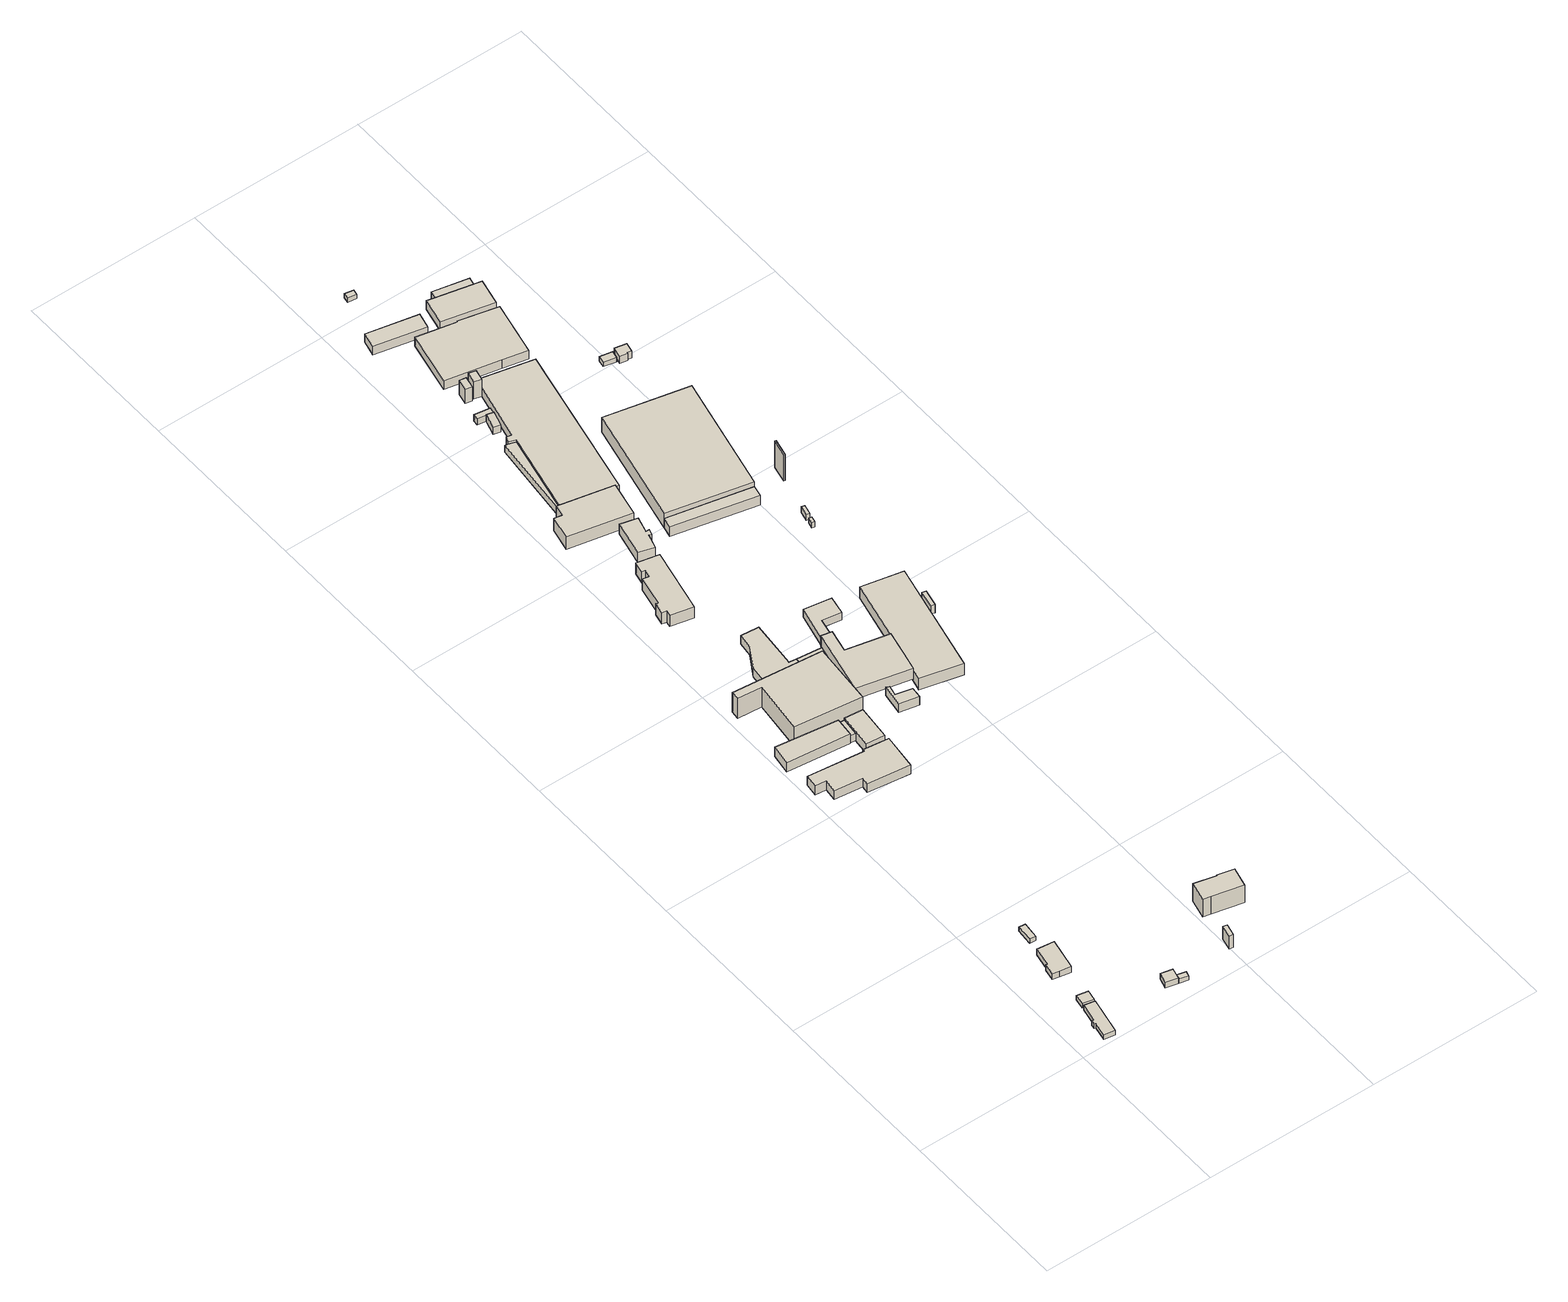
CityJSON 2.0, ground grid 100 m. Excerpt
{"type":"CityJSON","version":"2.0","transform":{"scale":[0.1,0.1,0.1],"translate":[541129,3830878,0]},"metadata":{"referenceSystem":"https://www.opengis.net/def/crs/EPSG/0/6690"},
"CityObjects":{
"building1":{"type":"Building","attributes":{"計測周辺長":57.77,"1/2500図郭":93,"区名":"住之江区","町丁目名称":"平林北２丁目","街区番号":9,"class":"3001","usage":"401","measuredHeight":3.3,"storeysAboveGround":1,"BuildingDetailAttribute.buildingRoofEdgeArea":137.86,"BuildingDetailAttribute.buildingStructureType":"610","BuildingDetailAttribute.buildingStructureOrgType":"2","BuildingDetailAttribute.detailedUsage":"1310","BuildingDetailAttribute.specifiedBuildingCoverageRate":0.6,"BuildingDetailAttribute.surveyYear":2017,"BuildingTsunamiRiskAttribute.description":"1","BuildingTsunamiRiskAttribute.rank":"1","BuildingTsunamiRiskAttribute.depth":0.33,"BuildingHighTideRiskAttribute.description":"1","BuildingHighTideRiskAttribute.rank":"2","BuildingHighTideRiskAttribute.depth":2.52,"BuildingIDAttribute.prefecture":"27","BuildingIDAttribute.city":"27125"},"geometry":[{"type":"Solid","lod":"1","boundaries":[[[[0,1,2,3,4,5,6,7]],[[6,8,9,7]],[[5,10,8,6]],[[4,11,10,5]],[[3,12,11,4]],[[2,13,12,3]],[[1,14,13,2]],[[0,15,14,1]],[[7,9,15,0]],[[8,10,11,12,13,14,15,9]]]]}]},
"building2":{"type":"Building","attributes":{"計測周辺長":104.97,"1/2500図郭":93,"区名":"住之江区","町丁目名称":"平林北２丁目","街区番号":9,"class":"3001","usage":"431","measuredHeight":3.1,"storeysAboveGround":1,"BuildingDetailAttribute.buildingRoofEdgeArea":339.83,"BuildingDetailAttribute.buildingStructureType":"610","BuildingDetailAttribute.buildingStructureOrgType":"2","BuildingDetailAttribute.detailedUsage":"1740","BuildingDetailAttribute.specifiedBuildingCoverageRate":0.6,"BuildingDetailAttribute.surveyYear":2017,"BuildingTsunamiRiskAttribute.description":"1","BuildingTsunamiRiskAttribute.rank":"1","BuildingTsunamiRiskAttribute.depth":0.18,"BuildingHighTideRiskAttribute.description":"1","BuildingHighTideRiskAttribute.rank":"2","BuildingHighTideRiskAttribute.depth":2.39,"BuildingIDAttribute.prefecture":"27","BuildingIDAttribute.city":"27125"},"geometry":[{"type":"Solid","lod":"1","boundaries":[[[[16,17,18,19]],[[18,20,21,19]],[[17,22,20,18]],[[16,23,22,17]],[[19,21,23,16]],[[20,22,23,21]]]]}]},
"building3":{"type":"Building","attributes":{"計測周辺長":104.97,"1/2500図郭":93,"区名":"住之江区","町丁目名称":"平林北２丁目","街区番号":9,"class":"3001","usage":"431","measuredHeight":4.1,"storeysAboveGround":1,"BuildingDetailAttribute.buildingRoofEdgeArea":339.83,"BuildingDetailAttribute.buildingStructureType":"610","BuildingDetailAttribute.buildingStructureOrgType":"2","BuildingDetailAttribute.detailedUsage":"1740","BuildingDetailAttribute.specifiedBuildingCoverageRate":0.6,"BuildingDetailAttribute.surveyYear":2017,"BuildingTsunamiRiskAttribute.description":"1","BuildingTsunamiRiskAttribute.rank":"1","BuildingTsunamiRiskAttribute.depth":0.22,"BuildingHighTideRiskAttribute.description":"1","BuildingHighTideRiskAttribute.rank":"2","BuildingHighTideRiskAttribute.depth":2.45,"BuildingIDAttribute.prefecture":"27","BuildingIDAttribute.city":"27125"},"geometry":[{"type":"Solid","lod":"1","boundaries":[[[[24,25,26,27,28,29,30]],[[29,31,32,30]],[[28,33,31,29]],[[27,34,33,28]],[[26,35,34,27]],[[25,36,35,26]],[[24,37,36,25]],[[30,32,37,24]],[[31,33,34,35,36,37,32]]]]}]},
"building4":{"type":"Building","attributes":{"class":"3001","BuildingDetailAttribute.specifiedBuildingCoverageRate":0.6,"BuildingDetailAttribute.surveyYear":2017,"BuildingHighTideRiskAttribute.description":"1","BuildingHighTideRiskAttribute.rank":"2","BuildingHighTideRiskAttribute.depth":1.79,"BuildingIDAttribute.prefecture":"27","BuildingIDAttribute.city":"27125"},"geometry":[{"type":"Solid","lod":"1","boundaries":[[[[38,39,40,41]],[[40,42,43,41]],[[39,44,42,40]],[[38,45,44,39]],[[41,43,45,38]],[[42,44,45,43]]]]}]},
"building5":{"type":"Building","attributes":{"class":"3001","measuredHeight":3.8,"BuildingDetailAttribute.specifiedBuildingCoverageRate":0.6,"BuildingDetailAttribute.surveyYear":2017,"BuildingTsunamiRiskAttribute.description":"1","BuildingTsunamiRiskAttribute.rank":"1","BuildingTsunamiRiskAttribute.depth":0.04,"BuildingHighTideRiskAttribute.description":"1","BuildingHighTideRiskAttribute.rank":"2","BuildingHighTideRiskAttribute.depth":2.23,"BuildingIDAttribute.prefecture":"27","BuildingIDAttribute.city":"27125"},"geometry":[{"type":"Solid","lod":"1","boundaries":[[[[46,47,48,49,50]],[[49,51,52,50]],[[48,53,51,49]],[[47,54,53,48]],[[46,55,54,47]],[[50,52,55,46]],[[51,53,54,55,52]]]]}]},
"building6":{"type":"Building","attributes":{"class":"3001","measuredHeight":3,"BuildingDetailAttribute.specifiedBuildingCoverageRate":0.6,"BuildingDetailAttribute.surveyYear":2017,"BuildingTsunamiRiskAttribute.description":"1","BuildingTsunamiRiskAttribute.rank":"1","BuildingTsunamiRiskAttribute.depth":0.06,"BuildingHighTideRiskAttribute.description":"1","BuildingHighTideRiskAttribute.rank":"2","BuildingHighTideRiskAttribute.depth":2.23,"BuildingIDAttribute.prefecture":"27","BuildingIDAttribute.city":"27125"},"geometry":[{"type":"Solid","lod":"1","boundaries":[[[[49,56,57,50]],[[57,58,59,50]],[[56,60,58,57]],[[49,61,60,56]],[[50,59,61,49]],[[58,60,61,59]]]]}]},
"building7":{"type":"Building","attributes":{"計測周辺長":143.15,"1/2500図郭":84,"区名":"住之江区","町丁目名称":"平林北２丁目","街区番号":9,"class":"3001","usage":"441","measuredHeight":6.3,"storeysAboveGround":2,"BuildingDetailAttribute.buildingRoofEdgeArea":854.57,"BuildingDetailAttribute.buildingStructureType":"610","BuildingDetailAttribute.buildingStructureOrgType":"2","BuildingDetailAttribute.detailedUsage":"1520","BuildingDetailAttribute.specifiedBuildingCoverageRate":0.6,"BuildingDetailAttribute.surveyYear":2017,"BuildingTsunamiRiskAttribute.description":"1","BuildingTsunamiRiskAttribute.rank":"1","BuildingTsunamiRiskAttribute.depth":0.31,"BuildingHighTideRiskAttribute.description":"1","BuildingHighTideRiskAttribute.rank":"2","BuildingHighTideRiskAttribute.depth":2.62,"BuildingIDAttribute.prefecture":"27","BuildingIDAttribute.city":"27125"},"geometry":[{"type":"Solid","lod":"1","boundaries":[[[[62,63,64,65,66,67,68,69,70,71]],[[70,72,73,71]],[[69,74,72,70]],[[68,75,74,69]],[[67,76,75,68]],[[66,77,76,67]],[[65,78,77,66]],[[64,79,78,65]],[[63,80,79,64]],[[62,81,80,63]],[[71,73,81,62]],[[72,74,75,76,77,78,79,80,81,73]]]]}]},
"building8":{"type":"Building","attributes":{"計測周辺長":94.53,"1/2500図郭":84,"区名":"住之江区","町丁目名称":"平林北２丁目","街区番号":9,"class":"3001","usage":"441","measuredHeight":6.7,"storeysAboveGround":1,"BuildingDetailAttribute.buildingRoofEdgeArea":408.27,"BuildingDetailAttribute.buildingStructureType":"610","BuildingDetailAttribute.buildingStructureOrgType":"2","BuildingDetailAttribute.detailedUsage":"1510","BuildingDetailAttribute.specifiedBuildingCoverageRate":0.6,"BuildingDetailAttribute.surveyYear":2017,"BuildingTsunamiRiskAttribute.description":"1","BuildingTsunamiRiskAttribute.rank":"2","BuildingTsunamiRiskAttribute.depth":0.52,"BuildingHighTideRiskAttribute.description":"1","BuildingHighTideRiskAttribute.rank":"2","BuildingHighTideRiskAttribute.depth":2.83,"BuildingIDAttribute.prefecture":"27","BuildingIDAttribute.city":"27125"},"geometry":[{"type":"Solid","lod":"1","boundaries":[[[[82,83,84,85,86]],[[85,87,88,86]],[[84,89,87,85]],[[83,90,89,84]],[[82,91,90,83]],[[86,88,91,82]],[[87,89,90,91,88]]]]}]},
"building9":{"type":"Building","attributes":{"class":"3003","measuredHeight":9.1,"BuildingDetailAttribute.specifiedBuildingCoverageRate":0.6,"BuildingDetailAttribute.surveyYear":2017,"BuildingTsunamiRiskAttribute.description":"1","BuildingTsunamiRiskAttribute.rank":"1","BuildingTsunamiRiskAttribute.depth":0.44,"BuildingHighTideRiskAttribute.description":"1","BuildingHighTideRiskAttribute.rank":"2","BuildingHighTideRiskAttribute.depth":2.76,"BuildingIDAttribute.prefecture":"27","BuildingIDAttribute.city":"27125"},"geometry":[{"type":"Solid","lod":"1","boundaries":[[[[92,93,94,95]],[[94,96,97,95]],[[93,98,96,94]],[[92,99,98,93]],[[95,97,99,92]],[[96,98,99,97]]]]}]},
"building10":{"type":"Building","attributes":{"計測周辺長":174.78,"1/2500図郭":84,"区名":"住之江区","町丁目名称":"平林北２丁目","街区番号":9,"class":"3001","usage":"431","measuredHeight":14,"storeysAboveGround":1,"BuildingDetailAttribute.buildingRoofEdgeArea":1419.44,"BuildingDetailAttribute.buildingStructureType":"610","BuildingDetailAttribute.buildingStructureOrgType":"2","BuildingDetailAttribute.detailedUsage":"1720","BuildingDetailAttribute.specifiedBuildingCoverageRate":0.6,"BuildingDetailAttribute.surveyYear":2017,"BuildingTsunamiRiskAttribute.description":"1","BuildingTsunamiRiskAttribute.rank":"1","BuildingTsunamiRiskAttribute.depth":0.42,"BuildingHighTideRiskAttribute.description":"1","BuildingHighTideRiskAttribute.rank":"2","BuildingHighTideRiskAttribute.depth":2.69,"BuildingIDAttribute.prefecture":"27","BuildingIDAttribute.city":"27125"},"geometry":[{"type":"Solid","lod":"1","boundaries":[[[[100,101,102,103,104,105]],[[104,106,107,105]],[[103,108,106,104]],[[102,109,108,103]],[[101,110,109,102]],[[100,111,110,101]],[[105,107,111,100]],[[106,108,109,110,111,107]]]]}]},
"building11":{"type":"Building","attributes":{"計測周辺長":26.7,"1/2500図郭":84,"区名":"住之江区","町丁目名称":"平林北２丁目","街区番号":9,"class":"3003","usage":"441","measuredHeight":5.2,"storeysAboveGround":1,"BuildingDetailAttribute.buildingRoofEdgeArea":31.71,"BuildingDetailAttribute.buildingStructureType":"610","BuildingDetailAttribute.buildingStructureOrgType":"2","BuildingDetailAttribute.detailedUsage":"1510","BuildingDetailAttribute.specifiedBuildingCoverageRate":0.6,"BuildingDetailAttribute.surveyYear":2017,"BuildingTsunamiRiskAttribute.description":"1","BuildingTsunamiRiskAttribute.rank":"1","BuildingTsunamiRiskAttribute.depth":0.42,"BuildingHighTideRiskAttribute.description":"1","BuildingHighTideRiskAttribute.rank":"2","BuildingHighTideRiskAttribute.depth":2.75,"BuildingIDAttribute.prefecture":"27","BuildingIDAttribute.city":"27125"},"geometry":[{"type":"Solid","lod":"1","boundaries":[[[[112,113,114,115]],[[114,116,117,115]],[[113,118,116,114]],[[112,119,118,113]],[[115,117,119,112]],[[116,118,119,117]]]]}]},
"building12":{"type":"Building","attributes":{"計測周辺長":61.27,"1/2500図郭":84,"区名":"住之江区","町丁目名称":"平林北２丁目","街区番号":9,"class":"3001","usage":"441","measuredHeight":6.7,"storeysAboveGround":2,"BuildingDetailAttribute.buildingRoofEdgeArea":211.94,"BuildingDetailAttribute.buildingStructureType":"610","BuildingDetailAttribute.buildingStructureOrgType":"2","BuildingDetailAttribute.detailedUsage":"1510","BuildingDetailAttribute.specifiedBuildingCoverageRate":0.6,"BuildingDetailAttribute.surveyYear":2017,"BuildingTsunamiRiskAttribute.description":"1","BuildingTsunamiRiskAttribute.rank":"1","BuildingTsunamiRiskAttribute.depth":0.38,"BuildingHighTideRiskAttribute.description":"1","BuildingHighTideRiskAttribute.rank":"2","BuildingHighTideRiskAttribute.depth":2.73,"BuildingIDAttribute.prefecture":"27","BuildingIDAttribute.city":"27125"},"geometry":[{"type":"Solid","lod":"1","boundaries":[[[[120,121,122,123]],[[122,124,125,123]],[[121,126,124,122]],[[120,127,126,121]],[[123,125,127,120]],[[124,126,127,125]]]]}]},
"building13":{"type":"Building","attributes":{"計測周辺長":94.75,"1/2500図郭":84,"区名":"住之江区","町丁目名称":"平林北２丁目","街区番号":9,"class":"3001","usage":"402","measuredHeight":5.6,"storeysAboveGround":1,"BuildingDetailAttribute.buildingRoofEdgeArea":201.1,"BuildingDetailAttribute.buildingStructureType":"610","BuildingDetailAttribute.buildingStructureOrgType":"2","BuildingDetailAttribute.detailedUsage":"1250","BuildingDetailAttribute.specifiedBuildingCoverageRate":0.6,"BuildingDetailAttribute.surveyYear":2017,"BuildingTsunamiRiskAttribute.description":"1","BuildingTsunamiRiskAttribute.rank":"1","BuildingTsunamiRiskAttribute.depth":0.07,"BuildingHighTideRiskAttribute.description":"1","BuildingHighTideRiskAttribute.rank":"2","BuildingHighTideRiskAttribute.depth":2.42,"BuildingIDAttribute.prefecture":"27","BuildingIDAttribute.city":"27125"},"geometry":[{"type":"Solid","lod":"1","boundaries":[[[[128,129,130,131,132,133,134]],[[133,135,136,134]],[[132,137,135,133]],[[131,138,137,132]],[[130,139,138,131]],[[129,140,139,130]],[[128,141,140,129]],[[134,136,141,128]],[[135,137,138,139,140,141,136]]]]}]},
"building14":{"type":"Building","attributes":{"計測周辺長":98.73,"1/2500図郭":84,"区名":"住之江区","町丁目名称":"平林北２丁目","街区番号":9,"class":"3003","usage":"402","measuredHeight":5.8,"storeysAboveGround":1,"BuildingDetailAttribute.buildingRoofEdgeArea":437.75,"BuildingDetailAttribute.buildingStructureType":"610","BuildingDetailAttribute.buildingStructureOrgType":"2","BuildingDetailAttribute.detailedUsage":"1250","BuildingDetailAttribute.specifiedBuildingCoverageRate":0.6,"BuildingDetailAttribute.surveyYear":2017,"BuildingTsunamiRiskAttribute.description":"1","BuildingTsunamiRiskAttribute.rank":"1","BuildingTsunamiRiskAttribute.depth":0.33,"BuildingHighTideRiskAttribute.description":"1","BuildingHighTideRiskAttribute.rank":"2","BuildingHighTideRiskAttribute.depth":2.62,"BuildingIDAttribute.prefecture":"27","BuildingIDAttribute.city":"27125"},"geometry":[{"type":"Solid","lod":"1","boundaries":[[[[142,143,144,145,146,147,148,149]],[[148,141,136,149]],[[147,140,141,148]],[[146,150,140,147]],[[145,151,150,146]],[[144,152,151,145]],[[143,153,152,144]],[[142,154,153,143]],[[149,136,154,142]],[[141,140,150,151,152,153,154,136]]]]}]},
"building15":{"type":"Building","attributes":{"計測周辺長":118.73,"1/2500図郭":93,"区名":"住之江区","町丁目名称":"平林北２丁目","街区番号":9,"class":"3001","usage":"441","measuredHeight":12.5,"storeysAboveGround":1,"BuildingDetailAttribute.buildingRoofEdgeArea":723.78,"BuildingDetailAttribute.buildingStructureType":"610","BuildingDetailAttribute.buildingStructureOrgType":"2","BuildingDetailAttribute.detailedUsage":"1520","BuildingDetailAttribute.specifiedBuildingCoverageRate":0.6,"BuildingDetailAttribute.surveyYear":2017,"BuildingTsunamiRiskAttribute.description":"1","BuildingTsunamiRiskAttribute.rank":"1","BuildingTsunamiRiskAttribute.depth":0.36,"BuildingHighTideRiskAttribute.description":"1","BuildingHighTideRiskAttribute.rank":"3","BuildingHighTideRiskAttribute.depth":3.02,"BuildingIDAttribute.prefecture":"27","BuildingIDAttribute.city":"27125"},"geometry":[{"type":"Solid","lod":"1","boundaries":[[[[155,156,157,158,159,160,161]],[[160,162,163,161]],[[159,164,162,160]],[[158,165,164,159]],[[157,166,165,158]],[[156,167,166,157]],[[155,168,167,156]],[[161,163,168,155]],[[162,164,165,166,167,168,163]]]]}]},
"building16":{"type":"Building","attributes":{"計測周辺長":112.13,"1/2500図郭":84,"区名":"住之江区","町丁目名称":"平林北１丁目","街区番号":2,"class":"3001","usage":"401","measuredHeight":7.9,"storeysAboveGround":2,"BuildingDetailAttribute.buildingRoofEdgeArea":536.97,"BuildingDetailAttribute.buildingStructureType":"610","BuildingDetailAttribute.buildingStructureOrgType":"2","BuildingDetailAttribute.detailedUsage":"1310","BuildingDetailAttribute.specifiedBuildingCoverageRate":0.6,"BuildingDetailAttribute.surveyYear":2017,"BuildingTsunamiRiskAttribute.description":"1","BuildingTsunamiRiskAttribute.rank":"1","BuildingTsunamiRiskAttribute.depth":0.15,"BuildingHighTideRiskAttribute.description":"1","BuildingHighTideRiskAttribute.rank":"2","BuildingHighTideRiskAttribute.depth":2.27,"BuildingIDAttribute.prefecture":"27","BuildingIDAttribute.city":"27125"},"geometry":[{"type":"Solid","lod":"1","boundaries":[[[[169,170,171,172,173,174,175,176,177,178,179,180]],[[179,181,182,180]],[[178,183,181,179]],[[177,184,183,178]],[[176,185,184,177]],[[175,186,185,176]],[[174,187,186,175]],[[173,188,187,174]],[[172,189,188,173]],[[171,190,189,172]],[[170,191,190,171]],[[169,192,191,170]],[[180,182,192,169]],[[181,183,184,185,186,187,188,189,190,191,192,182]]]]}]},
"building17":{"type":"Building","attributes":{"計測周辺長":47.74,"1/2500図郭":84,"区名":"住之江区","町丁目名称":"平林北２丁目","class":"3001","usage":"441","measuredHeight":6.1,"storeysAboveGround":1,"BuildingDetailAttribute.buildingRoofEdgeArea":82.1,"BuildingDetailAttribute.buildingStructureType":"610","BuildingDetailAttribute.buildingStructureOrgType":"2","BuildingDetailAttribute.detailedUsage":"1520","BuildingDetailAttribute.specifiedBuildingCoverageRate":0.6,"BuildingDetailAttribute.surveyYear":2017,"BuildingTsunamiRiskAttribute.description":"1","BuildingTsunamiRiskAttribute.rank":"3","BuildingTsunamiRiskAttribute.depth":3.7,"BuildingHighTideRiskAttribute.description":"1","BuildingHighTideRiskAttribute.rank":"2","BuildingHighTideRiskAttribute.depth":2.62,"BuildingIDAttribute.prefecture":"27","BuildingIDAttribute.city":"27125"},"geometry":[{"type":"Solid","lod":"1","boundaries":[[[[193,194,195,196,197,198]],[[197,199,200,198]],[[196,201,199,197]],[[195,202,201,196]],[[194,203,202,195]],[[193,204,203,194]],[[198,200,204,193]],[[199,201,202,203,204,200]]]]}]},
"building18":{"type":"Building","attributes":{"計測周辺長":88.89,"1/2500図郭":84,"区名":"住之江区","町丁目名称":"平林北１丁目","街区番号":2,"class":"3001","usage":"441","measuredHeight":8.7,"storeysAboveGround":1,"BuildingDetailAttribute.buildingRoofEdgeArea":460.28,"BuildingDetailAttribute.buildingStructureType":"610","BuildingDetailAttribute.buildingStructureOrgType":"2","BuildingDetailAttribute.detailedUsage":"1520","BuildingDetailAttribute.specifiedBuildingCoverageRate":0.6,"BuildingDetailAttribute.surveyYear":2017,"BuildingTsunamiRiskAttribute.description":"1","BuildingTsunamiRiskAttribute.rank":"2","BuildingTsunamiRiskAttribute.depth":0.57,"BuildingHighTideRiskAttribute.description":"1","BuildingHighTideRiskAttribute.rank":"2","BuildingHighTideRiskAttribute.depth":2.64,"BuildingIDAttribute.prefecture":"27","BuildingIDAttribute.city":"27125"},"geometry":[{"type":"Solid","lod":"1","boundaries":[[[[205,206,207,208,209,210]],[[209,211,212,210]],[[208,213,211,209]],[[207,214,213,208]],[[206,215,214,207]],[[205,216,215,206]],[[210,212,216,205]],[[211,213,214,215,216,212]]]]}]},
"building19":{"type":"Building","attributes":{"計測周辺長":65.88,"1/2500図郭":84,"区名":"住之江区","町丁目名称":"平林北１丁目","街区番号":2,"class":"3001","usage":"401","measuredHeight":7.3,"storeysAboveGround":2,"BuildingDetailAttribute.buildingRoofEdgeArea":206.69,"BuildingDetailAttribute.buildingStructureType":"610","BuildingDetailAttribute.buildingStructureOrgType":"2","BuildingDetailAttribute.detailedUsage":"1310","BuildingDetailAttribute.specifiedBuildingCoverageRate":0.6,"BuildingDetailAttribute.surveyYear":2017,"BuildingTsunamiRiskAttribute.description":"1","BuildingTsunamiRiskAttribute.rank":"1","BuildingTsunamiRiskAttribute.depth":0.46,"BuildingHighTideRiskAttribute.description":"1","BuildingHighTideRiskAttribute.rank":"2","BuildingHighTideRiskAttribute.depth":2.62,"BuildingIDAttribute.prefecture":"27","BuildingIDAttribute.city":"27125"},"geometry":[{"type":"Solid","lod":"1","boundaries":[[[[217,218,219,220,221,222,223,224]],[[223,225,226,224]],[[222,227,225,223]],[[221,228,227,222]],[[220,229,228,221]],[[219,230,229,220]],[[218,231,230,219]],[[217,232,231,218]],[[224,226,232,217]],[[225,227,228,229,230,231,232,226]]]]}]},
"building20":{"type":"Building","attributes":{"計測周辺長":139.57,"1/2500図郭":84,"区名":"住之江区","町丁目名称":"平林北２丁目","街区番号":9,"class":"3003","usage":"441","measuredHeight":7.7,"storeysAboveGround":1,"BuildingDetailAttribute.buildingRoofEdgeArea":867.31,"BuildingDetailAttribute.buildingStructureType":"610","BuildingDetailAttribute.buildingStructureOrgType":"2","BuildingDetailAttribute.detailedUsage":"1520","BuildingDetailAttribute.specifiedBuildingCoverageRate":0.6,"BuildingDetailAttribute.surveyYear":2017,"BuildingTsunamiRiskAttribute.description":"1","BuildingTsunamiRiskAttribute.rank":"1","BuildingTsunamiRiskAttribute.depth":0.17,"BuildingHighTideRiskAttribute.description":"1","BuildingHighTideRiskAttribute.rank":"2","BuildingHighTideRiskAttribute.depth":2.62,"BuildingIDAttribute.prefecture":"27","BuildingIDAttribute.city":"27125"},"geometry":[{"type":"Solid","lod":"1","boundaries":[[[[233,234,235,236,237,238,239]],[[238,240,241,239]],[[237,242,240,238]],[[236,243,242,237]],[[235,244,243,236]],[[234,245,244,235]],[[233,246,245,234]],[[239,241,246,233]],[[240,242,243,244,245,246,241]]]]}]},
"building21":{"type":"Building","attributes":{"計測周辺長":401.19,"1/2500図郭":84,"区名":"住之江区","町丁目名称":"平林北１丁目","街区番号":2,"class":"3001","usage":"441","measuredHeight":5,"storeysAboveGround":1,"BuildingDetailAttribute.buildingRoofEdgeArea":6113.86,"BuildingDetailAttribute.buildingStructureType":"610","BuildingDetailAttribute.buildingStructureOrgType":"2","BuildingDetailAttribute.detailedUsage":"1520","BuildingDetailAttribute.specifiedBuildingCoverageRate":0.6,"BuildingDetailAttribute.surveyYear":2017,"BuildingTsunamiRiskAttribute.description":"1","BuildingTsunamiRiskAttribute.rank":"1","BuildingTsunamiRiskAttribute.depth":0.4,"BuildingHighTideRiskAttribute.description":"1","BuildingHighTideRiskAttribute.rank":"2","BuildingHighTideRiskAttribute.depth":2.54,"BuildingIDAttribute.prefecture":"27","BuildingIDAttribute.city":"27125"},"geometry":[{"type":"Solid","lod":"1","boundaries":[[[[247,248,249,250,251]],[[250,252,253,251]],[[249,254,252,250]],[[248,255,254,249]],[[247,256,255,248]],[[251,253,256,247]],[[252,254,255,256,253]]]]}]},
"building22":{"type":"Building","attributes":{"計測周辺長":73.27,"1/2500図郭":84,"区名":"住之江区","町丁目名称":"平林北２丁目","街区番号":9,"class":"3001","usage":"441","measuredHeight":5.4,"storeysAboveGround":1,"BuildingDetailAttribute.buildingRoofEdgeArea":221.16,"BuildingDetailAttribute.buildingStructureType":"610","BuildingDetailAttribute.buildingStructureOrgType":"2","BuildingDetailAttribute.detailedUsage":"1520","BuildingDetailAttribute.specifiedBuildingCoverageRate":0.6,"BuildingDetailAttribute.surveyYear":2017,"BuildingTsunamiRiskAttribute.description":"1","BuildingTsunamiRiskAttribute.rank":"1","BuildingTsunamiRiskAttribute.depth":0.32,"BuildingHighTideRiskAttribute.description":"1","BuildingHighTideRiskAttribute.rank":"2","BuildingHighTideRiskAttribute.depth":2.75,"BuildingIDAttribute.prefecture":"27","BuildingIDAttribute.city":"27125"},"geometry":[{"type":"Solid","lod":"1","boundaries":[[[[257,258,259,260,261,262,263]],[[262,264,265,263]],[[261,266,264,262]],[[260,267,266,261]],[[259,268,267,260]],[[258,269,268,259]],[[257,270,269,258]],[[263,265,270,257]],[[264,266,267,268,269,270,265]]]]}]},
"building23":{"type":"Building","attributes":{"class":"3001","measuredHeight":5.1,"BuildingDetailAttribute.specifiedBuildingCoverageRate":0.6,"BuildingDetailAttribute.surveyYear":2017,"BuildingTsunamiRiskAttribute.description":"1","BuildingTsunamiRiskAttribute.rank":"1","BuildingTsunamiRiskAttribute.depth":0.44,"BuildingHighTideRiskAttribute.description":"1","BuildingHighTideRiskAttribute.rank":"2","BuildingHighTideRiskAttribute.depth":2.61,"BuildingIDAttribute.prefecture":"27","BuildingIDAttribute.city":"27125"},"geometry":[{"type":"Solid","lod":"1","boundaries":[[[[271,272,273,274]],[[273,275,276,274]],[[272,277,275,273]],[[271,278,277,272]],[[274,276,278,271]],[[275,277,278,276]]]]}]},
"building24":{"type":"Building","attributes":{"class":"3001","measuredHeight":4.5,"BuildingDetailAttribute.specifiedBuildingCoverageRate":0.6,"BuildingDetailAttribute.surveyYear":2017,"BuildingTsunamiRiskAttribute.description":"1","BuildingTsunamiRiskAttribute.rank":"1","BuildingTsunamiRiskAttribute.depth":0.44,"BuildingHighTideRiskAttribute.description":"1","BuildingHighTideRiskAttribute.rank":"2","BuildingHighTideRiskAttribute.depth":2.61,"BuildingIDAttribute.prefecture":"27","BuildingIDAttribute.city":"27125"},"geometry":[{"type":"Solid","lod":"1","boundaries":[[[[279,280,281,282]],[[281,283,284,282]],[[280,285,283,281]],[[279,286,285,280]],[[282,284,286,279]],[[283,285,286,284]]]]}]},
"building25":{"type":"Building","attributes":{"計測周辺長":182.48,"1/2500図郭":84,"区名":"住之江区","町丁目名称":"平林北２丁目","街区番号":9,"class":"3001","usage":"431","measuredHeight":8,"storeysAboveGround":1,"BuildingDetailAttribute.buildingRoofEdgeArea":1614.29,"BuildingDetailAttribute.buildingStructureType":"610","BuildingDetailAttribute.buildingStructureOrgType":"2","BuildingDetailAttribute.detailedUsage":"1720","BuildingDetailAttribute.specifiedBuildingCoverageRate":0.6,"BuildingDetailAttribute.surveyYear":2017,"BuildingTsunamiRiskAttribute.description":"1","BuildingTsunamiRiskAttribute.rank":"1","BuildingTsunamiRiskAttribute.depth":0.16,"BuildingHighTideRiskAttribute.description":"1","BuildingHighTideRiskAttribute.rank":"2","BuildingHighTideRiskAttribute.depth":2.78,"BuildingIDAttribute.prefecture":"27","BuildingIDAttribute.city":"27125"},"geometry":[{"type":"Solid","lod":"1","boundaries":[[[[287,288,289,290,291,292,293]],[[292,294,295,293]],[[291,296,294,292]],[[290,297,296,291]],[[289,298,297,290]],[[288,299,298,289]],[[287,300,299,288]],[[293,295,300,287]],[[294,296,297,298,299,300,295]]]]}]},
"building26":{"type":"Building","attributes":{"計測周辺長":256.93,"1/2500図郭":84,"区名":"住之江区","町丁目名称":"平林北１丁目","街区番号":2,"class":"3001","usage":"441","measuredHeight":6.4,"storeysAboveGround":1,"BuildingDetailAttribute.buildingRoofEdgeArea":2978.51,"BuildingDetailAttribute.buildingStructureType":"610","BuildingDetailAttribute.buildingStructureOrgType":"2","BuildingDetailAttribute.detailedUsage":"1520","BuildingDetailAttribute.specifiedBuildingCoverageRate":0.6,"BuildingDetailAttribute.surveyYear":2017,"BuildingTsunamiRiskAttribute.description":"1","BuildingTsunamiRiskAttribute.rank":"2","BuildingTsunamiRiskAttribute.depth":0.57,"BuildingHighTideRiskAttribute.description":"1","BuildingHighTideRiskAttribute.rank":"2","BuildingHighTideRiskAttribute.depth":2.54,"BuildingIDAttribute.prefecture":"27","BuildingIDAttribute.city":"27125"},"geometry":[{"type":"Solid","lod":"1","boundaries":[[[[301,302,303,304,305,306,307,308,309,310,311]],[[310,312,313,311]],[[309,314,312,310]],[[308,315,314,309]],[[307,316,315,308]],[[306,317,316,307]],[[305,318,317,306]],[[304,319,318,305]],[[303,320,319,304]],[[302,321,320,303]],[[301,322,321,302]],[[311,313,322,301]],[[312,314,315,316,317,318,319,320,321,322,313]]]]}]},
"building27":{"type":"Building","attributes":{"class":"3001","measuredHeight":10,"BuildingDetailAttribute.specifiedBuildingCoverageRate":0.6,"BuildingDetailAttribute.surveyYear":2017,"BuildingTsunamiRiskAttribute.description":"1","BuildingTsunamiRiskAttribute.rank":"1","BuildingTsunamiRiskAttribute.depth":0.46,"BuildingHighTideRiskAttribute.description":"1","BuildingHighTideRiskAttribute.rank":"2","BuildingHighTideRiskAttribute.depth":2.59,"BuildingIDAttribute.prefecture":"27","BuildingIDAttribute.city":"27125"},"geometry":[{"type":"Solid","lod":"1","boundaries":[[[[323,324,325,326]],[[325,327,328,326]],[[324,329,327,325]],[[323,330,329,324]],[[326,328,330,323]],[[327,329,330,328]]]]}]},
"building28":{"type":"Building","attributes":{"計測周辺長":21.44,"1/2500図郭":84,"区名":"住之江区","町丁目名称":"平林北１丁目","街区番号":2,"class":"3003","usage":"441","measuredHeight":12.1,"storeysAboveGround":1,"BuildingDetailAttribute.buildingRoofEdgeArea":27.54,"BuildingDetailAttribute.buildingStructureType":"610","BuildingDetailAttribute.buildingStructureOrgType":"2","BuildingDetailAttribute.detailedUsage":"1520","BuildingDetailAttribute.specifiedBuildingCoverageRate":0.6,"BuildingDetailAttribute.surveyYear":2017,"BuildingTsunamiRiskAttribute.description":"1","BuildingTsunamiRiskAttribute.rank":"1","BuildingTsunamiRiskAttribute.depth":0.35,"BuildingHighTideRiskAttribute.description":"1","BuildingHighTideRiskAttribute.rank":"2","BuildingHighTideRiskAttribute.depth":2.52,"BuildingIDAttribute.prefecture":"27","BuildingIDAttribute.city":"27125"},"geometry":[{"type":"Solid","lod":"1","boundaries":[[[[331,332,333,334]],[[333,335,336,334]],[[332,337,335,333]],[[331,338,337,332]],[[334,336,338,331]],[[335,337,338,336]]]]}]},
"building29":{"type":"Building","attributes":{"計測周辺長":249.74,"1/2500図郭":84,"区名":"住之江区","町丁目名称":"平林北１丁目","街区番号":2,"class":"3003","usage":"431","measuredHeight":6.9,"storeysAboveGround":1,"BuildingDetailAttribute.buildingRoofEdgeArea":3698.49,"BuildingDetailAttribute.buildingStructureType":"610","BuildingDetailAttribute.buildingStructureOrgType":"2","BuildingDetailAttribute.detailedUsage":"1720","BuildingDetailAttribute.specifiedBuildingCoverageRate":0.6,"BuildingDetailAttribute.surveyYear":2017,"BuildingTsunamiRiskAttribute.description":"1","BuildingTsunamiRiskAttribute.rank":"2","BuildingTsunamiRiskAttribute.depth":0.55,"BuildingHighTideRiskAttribute.description":"1","BuildingHighTideRiskAttribute.rank":"2","BuildingHighTideRiskAttribute.depth":2.95,"BuildingIDAttribute.prefecture":"27","BuildingIDAttribute.city":"27125"},"geometry":[{"type":"Solid","lod":"1","boundaries":[[[[339,340,341,342]],[[341,343,344,342]],[[340,345,343,341]],[[339,346,345,340]],[[342,344,346,339]],[[343,345,346,344]]]]}]},
"building30":{"type":"Building","attributes":{"計測周辺長":77.62,"1/2500図郭":84,"区名":"住之江区","町丁目名称":"平林北１丁目","街区番号":2,"class":"3003","usage":"441","measuredHeight":6,"storeysAboveGround":1,"BuildingDetailAttribute.buildingRoofEdgeArea":275.11,"BuildingDetailAttribute.buildingStructureType":"610","BuildingDetailAttribute.buildingStructureOrgType":"2","BuildingDetailAttribute.detailedUsage":"1520","BuildingDetailAttribute.specifiedBuildingCoverageRate":0.6,"BuildingDetailAttribute.surveyYear":2017,"BuildingTsunamiRiskAttribute.description":"1","BuildingTsunamiRiskAttribute.rank":"1","BuildingTsunamiRiskAttribute.depth":0.38,"BuildingHighTideRiskAttribute.description":"1","BuildingHighTideRiskAttribute.rank":"2","BuildingHighTideRiskAttribute.depth":2.45,"BuildingIDAttribute.prefecture":"27","BuildingIDAttribute.city":"27125"},"geometry":[{"type":"Solid","lod":"1","boundaries":[[[[347,348,349,350]],[[349,351,352,350]],[[348,353,351,349]],[[347,354,353,348]],[[350,352,354,347]],[[351,353,354,352]]]]}]},
"building31":{"type":"Building","attributes":{"計測周辺長":24.4,"1/2500図郭":84,"区名":"住之江区","町丁目名称":"平林北２丁目","街区番号":9,"class":"3001","usage":"431","measuredHeight":5.9,"storeysAboveGround":2,"BuildingDetailAttribute.buildingRoofEdgeArea":22.68,"BuildingDetailAttribute.buildingStructureType":"610","BuildingDetailAttribute.buildingStructureOrgType":"2","BuildingDetailAttribute.detailedUsage":"1720","BuildingDetailAttribute.specifiedBuildingCoverageRate":0.6,"BuildingDetailAttribute.surveyYear":2017,"BuildingTsunamiRiskAttribute.description":"1","BuildingTsunamiRiskAttribute.rank":"1","BuildingTsunamiRiskAttribute.depth":0.1,"BuildingHighTideRiskAttribute.description":"1","BuildingHighTideRiskAttribute.rank":"2","BuildingHighTideRiskAttribute.depth":2.54,"BuildingIDAttribute.prefecture":"27","BuildingIDAttribute.city":"27125"},"geometry":[{"type":"Solid","lod":"1","boundaries":[[[[355,356,357,358]],[[357,359,360,358]],[[356,361,359,357]],[[355,362,361,356]],[[358,360,362,355]],[[359,361,362,360]]]]}]},
"building32":{"type":"Building","attributes":{"class":"3001","BuildingDetailAttribute.specifiedBuildingCoverageRate":0.6,"BuildingDetailAttribute.surveyYear":2017,"BuildingTsunamiRiskAttribute.description":"1","BuildingTsunamiRiskAttribute.rank":"1","BuildingTsunamiRiskAttribute.depth":0.47,"BuildingHighTideRiskAttribute.description":"1","BuildingHighTideRiskAttribute.rank":"2","BuildingHighTideRiskAttribute.depth":2.53,"BuildingIDAttribute.prefecture":"27","BuildingIDAttribute.city":"27125"},"geometry":[{"type":"Solid","lod":"1","boundaries":[[[[363,364,365,366]],[[365,367,368,366]],[[364,369,367,365]],[[363,370,369,364]],[[366,368,370,363]],[[367,369,370,368]]]]}]},
"building33":{"type":"Building","attributes":{"計測周辺長":249.74,"1/2500図郭":84,"区名":"住之江区","町丁目名称":"平林北１丁目","街区番号":2,"class":"3001","usage":"431","measuredHeight":10.4,"storeysAboveGround":1,"BuildingDetailAttribute.buildingRoofEdgeArea":3698.49,"BuildingDetailAttribute.buildingStructureType":"610","BuildingDetailAttribute.buildingStructureOrgType":"2","BuildingDetailAttribute.detailedUsage":"1720","BuildingDetailAttribute.specifiedBuildingCoverageRate":0.6,"BuildingDetailAttribute.surveyYear":2017,"BuildingTsunamiRiskAttribute.description":"1","BuildingTsunamiRiskAttribute.rank":"1","BuildingTsunamiRiskAttribute.depth":0.24,"BuildingHighTideRiskAttribute.description":"1","BuildingHighTideRiskAttribute.rank":"2","BuildingHighTideRiskAttribute.depth":2.91,"BuildingIDAttribute.prefecture":"27","BuildingIDAttribute.city":"27125"},"geometry":[{"type":"Solid","lod":"1","boundaries":[[[[371,372,373,374]],[[373,375,376,374]],[[372,377,375,373]],[[371,378,377,372]],[[374,376,378,371]],[[375,377,378,376]]]]}]},
"building34":{"type":"Building","attributes":{"計測周辺長":156.01,"1/2500図郭":84,"区名":"住之江区","町丁目名称":"平林北１丁目","街区番号":2,"class":"3001","usage":"441","measuredHeight":6.2,"storeysAboveGround":1,"BuildingDetailAttribute.buildingRoofEdgeArea":1056.48,"BuildingDetailAttribute.buildingStructureType":"610","BuildingDetailAttribute.buildingStructureOrgType":"2","BuildingDetailAttribute.detailedUsage":"1520","BuildingDetailAttribute.specifiedBuildingCoverageRate":0.6,"BuildingDetailAttribute.surveyYear":2017,"BuildingTsunamiRiskAttribute.description":"1","BuildingTsunamiRiskAttribute.rank":"1","BuildingTsunamiRiskAttribute.depth":0.18,"BuildingHighTideRiskAttribute.description":"1","BuildingHighTideRiskAttribute.rank":"2","BuildingHighTideRiskAttribute.depth":2.58,"BuildingIDAttribute.prefecture":"27","BuildingIDAttribute.city":"27125"},"geometry":[{"type":"Solid","lod":"1","boundaries":[[[[379,380,381,382,383,384,385,386]],[[385,387,388,386]],[[384,389,387,385]],[[383,390,389,384]],[[382,391,390,383]],[[381,392,391,382]],[[380,393,392,381]],[[379,394,393,380]],[[386,388,394,379]],[[387,389,390,391,392,393,394,388]]]]}]},
"building35":{"type":"Building","attributes":{"class":"3003","measuredHeight":3.8,"BuildingDetailAttribute.specifiedBuildingCoverageRate":0.6,"BuildingDetailAttribute.surveyYear":2017,"BuildingTsunamiRiskAttribute.description":"1","BuildingTsunamiRiskAttribute.rank":"1","BuildingTsunamiRiskAttribute.depth":0.39,"BuildingHighTideRiskAttribute.description":"1","BuildingHighTideRiskAttribute.rank":"2","BuildingHighTideRiskAttribute.depth":2.83,"BuildingIDAttribute.prefecture":"27","BuildingIDAttribute.city":"27125"},"geometry":[{"type":"Solid","lod":"1","boundaries":[[[[395,396,397,398]],[[397,399,400,398]],[[396,401,399,397]],[[395,402,401,396]],[[398,400,402,395]],[[399,401,402,400]]]]}]},
"building36":{"type":"Building","attributes":{"class":"3003","measuredHeight":4.1,"BuildingDetailAttribute.specifiedBuildingCoverageRate":0.6,"BuildingDetailAttribute.surveyYear":2017,"BuildingTsunamiRiskAttribute.description":"1","BuildingTsunamiRiskAttribute.rank":"1","BuildingTsunamiRiskAttribute.depth":0.39,"BuildingHighTideRiskAttribute.description":"1","BuildingHighTideRiskAttribute.rank":"2","BuildingHighTideRiskAttribute.depth":2.84,"BuildingIDAttribute.prefecture":"27","BuildingIDAttribute.city":"27125"},"geometry":[{"type":"Solid","lod":"1","boundaries":[[[[403,404,405,406]],[[405,407,408,406]],[[404,409,407,405]],[[403,410,409,404]],[[406,408,410,403]],[[407,409,410,408]]]]}]},
"building37":{"type":"Building","attributes":{"計測周辺長":100.81,"1/2500図郭":84,"区名":"住之江区","町丁目名称":"平林北１丁目","街区番号":2,"class":"3001","usage":"441","measuredHeight":6.3,"storeysAboveGround":1,"BuildingDetailAttribute.buildingRoofEdgeArea":568.11,"BuildingDetailAttribute.buildingStructureType":"610","BuildingDetailAttribute.buildingStructureOrgType":"2","BuildingDetailAttribute.detailedUsage":"1520","BuildingDetailAttribute.specifiedBuildingCoverageRate":0.6,"BuildingDetailAttribute.surveyYear":2017,"BuildingTsunamiRiskAttribute.description":"1","BuildingTsunamiRiskAttribute.rank":"1","BuildingTsunamiRiskAttribute.depth":0.45,"BuildingHighTideRiskAttribute.description":"1","BuildingHighTideRiskAttribute.rank":"2","BuildingHighTideRiskAttribute.depth":2.74,"BuildingIDAttribute.prefecture":"27","BuildingIDAttribute.city":"27125"},"geometry":[{"type":"Solid","lod":"1","boundaries":[[[[411,412,413,414,415,416,417]],[[416,418,419,417]],[[415,420,418,416]],[[414,421,420,415]],[[413,422,421,414]],[[412,423,422,413]],[[411,424,423,412]],[[417,419,424,411]],[[418,420,421,422,423,424,419]]]]}]},
"building38":{"type":"Building","attributes":{"class":"3003","measuredHeight":18.8,"BuildingDetailAttribute.specifiedBuildingCoverageRate":0.6,"BuildingDetailAttribute.surveyYear":2017,"BuildingTsunamiRiskAttribute.description":"1","BuildingTsunamiRiskAttribute.rank":"1","BuildingTsunamiRiskAttribute.depth":0.31,"BuildingHighTideRiskAttribute.description":"1","BuildingHighTideRiskAttribute.rank":"2","BuildingHighTideRiskAttribute.depth":2.75,"BuildingIDAttribute.prefecture":"27","BuildingIDAttribute.city":"27125"},"geometry":[{"type":"Solid","lod":"1","boundaries":[[[[425,426,427,428]],[[427,429,430,428]],[[426,431,429,427]],[[425,432,431,426]],[[428,430,432,425]],[[429,431,432,430]]]]}]},
"building39":{"type":"Building","attributes":{"計測周辺長":100.81,"1/2500図郭":84,"区名":"住之江区","町丁目名称":"平林北１丁目","街区番号":2,"class":"3003","usage":"441","measuredHeight":5.8,"storeysAboveGround":1,"BuildingDetailAttribute.buildingRoofEdgeArea":568.11,"BuildingDetailAttribute.buildingStructureType":"610","BuildingDetailAttribute.buildingStructureOrgType":"2","BuildingDetailAttribute.detailedUsage":"1520","BuildingDetailAttribute.specifiedBuildingCoverageRate":0.6,"BuildingDetailAttribute.surveyYear":2017,"BuildingTsunamiRiskAttribute.description":"1","BuildingTsunamiRiskAttribute.rank":"1","BuildingTsunamiRiskAttribute.depth":0.39,"BuildingHighTideRiskAttribute.description":"1","BuildingHighTideRiskAttribute.rank":"2","BuildingHighTideRiskAttribute.depth":2.64,"BuildingIDAttribute.prefecture":"27","BuildingIDAttribute.city":"27125"},"geometry":[{"type":"Solid","lod":"1","boundaries":[[[[433,434,435,436,437]],[[436,438,439,437]],[[435,440,438,436]],[[434,441,440,435]],[[433,442,441,434]],[[437,439,442,433]],[[438,440,441,442,439]]]]}]},
"building40":{"type":"Building","attributes":{"class":"3001","BuildingDetailAttribute.specifiedBuildingCoverageRate":0.6,"BuildingDetailAttribute.surveyYear":2017,"BuildingTsunamiRiskAttribute.description":"1","BuildingTsunamiRiskAttribute.rank":"2","BuildingTsunamiRiskAttribute.depth":0.59,"BuildingHighTideRiskAttribute.description":"1","BuildingHighTideRiskAttribute.rank":"3","BuildingHighTideRiskAttribute.depth":3.02,"BuildingIDAttribute.prefecture":"27","BuildingIDAttribute.city":"27125"},"geometry":[{"type":"Solid","lod":"1","boundaries":[[[[443,444,445,446]],[[445,447,448,446]],[[444,449,447,445]],[[443,450,449,444]],[[446,448,450,443]],[[447,449,450,448]]]]}]},
"building41":{"type":"Building","attributes":{"class":"3001","measuredHeight":5.1,"BuildingDetailAttribute.specifiedBuildingCoverageRate":0.6,"BuildingDetailAttribute.surveyYear":2017,"BuildingTsunamiRiskAttribute.description":"1","BuildingTsunamiRiskAttribute.rank":"2","BuildingTsunamiRiskAttribute.depth":0.55,"BuildingHighTideRiskAttribute.description":"1","BuildingHighTideRiskAttribute.rank":"3","BuildingHighTideRiskAttribute.depth":3.01,"BuildingIDAttribute.prefecture":"27","BuildingIDAttribute.city":"27125"},"geometry":[{"type":"Solid","lod":"1","boundaries":[[[[451,452,453,454,455,456]],[[455,457,458,456]],[[454,459,457,455]],[[453,460,459,454]],[[452,461,460,453]],[[451,462,461,452]],[[456,458,462,451]],[[457,459,460,461,462,458]]]]}]}
},
"vertices":[
[137,12,34],[152,95,34],[144,97,34],[147,121,34],[158,119,34],[179,226,34],[241,214,34],[198,0,34],[241,214,67],[198,0,67],[179,226,67],[158,119,67],[147,121,67],[144,97,67],[152,95,67],[137,12,67],
[178,237,38],[189,296,38],[253,283,38],[242,224,38],[253,283,69],[242,224,69],[189,296,69],[178,237,69],
[219,468,34],[181,476,34],[194,543,34],[201,542,34],[222,650,34],[319,639,34],[284,457,34],[319,639,75],[284,457,75],[222,650,75],[201,542,75],[194,543,75],[181,476,75],[219,468,75],
[240,731,35],[249,826,35],[285,821,35],[276,727,35],[285,821,65],[276,727,65],[249,826,65],[240,731,65],
[577,94,39],[593,157,39],[660,141,39],[652,108,39],[645,78,39],[652,108,77],[645,78,77],[660,141,77],[593,157,77],[577,94,77],
[704,95,39],[697,65,39],[697,65,69],[645,78,69],[704,95,69],[652,108,69],
[30,2213,35],[349,2174,35],[350,2186,35],[496,2168,35],[471,1965,35],[229,1995,35],[235,2037,35],[75,2057,35],[84,2131,35],[21,2139,35],[84,2131,98],[21,2139,98],[75,2057,98],[235,2037,98],[229,1995,98],[471,1965,98],[496,2168,98],[350,2186,98],[349,2174,98],[30,2213,98],
[4,2341,35],[23,2458,35],[374,2410,35],[374,2404,35],[364,2302,35],[374,2404,101],[364,2302,101],[374,2410,101],[23,2458,101],[4,2341,101],
[978,108,36],[994,179,36],[1017,173,36],[1001,103,36],[1017,173,128],[1001,103,128],[994,179,128],[978,108,128],
[35,2767,34],[40,2814,34],[552,2764,34],[520,2406,34],[138,2452,34],[172,2754,34],[138,2452,174],[172,2754,174],[520,2406,174],[552,2764,174],[40,2814,174],[35,2767,174],
[394,2300,36],[364,2302,36],[374,2404,36],[405,2402,36],[374,2404,88],[405,2402,88],[364,2302,88],[394,2300,88],
[510,2391,34],[490,2192,34],[385,2202,34],[405,2402,34],[385,2202,102],[405,2402,102],[490,2192,102],[510,2391,102],
[462,2823,36],[466,2858,36],[609,2842,36],[591,2770,36],[198,2816,36],[203,2854,36],[251,2848,36],[203,2854,93],[251,2848,93],[198,2816,93],[591,2770,93],[609,2842,93],[466,2858,93],[462,2823,93],
[261,2936,35],[336,3058,35],[347,3145,35],[450,3135,35],[424,2864,35],[466,2858,35],[462,2823,35],[251,2848,35],[424,2864,93],[450,3135,93],[347,3145,93],[336,3058,93],[261,2936,93],
[1022,374,9],[1048,485,9],[1174,455,9],[1175,460,9],[1268,438,9],[1240,323,9],[1068,363,9],[1240,323,134],[1068,363,134],[1268,438,134],[1175,460,134],[1174,455,134],[1048,485,134],[1022,374,134],
[144,3444,36],[151,3475,36],[126,3481,36],[140,3546,36],[151,3543,36],[188,3716,36],[225,3708,36],[234,3749,36],[215,3753,36],[229,3818,36],[354,3791,36],[274,3416,36],[354,3791,115],[274,3416,115],[229,3818,115],[215,3753,115],[234,3749,115],[225,3708,115],[188,3716,115],[151,3543,115],[140,3546,115],[126,3481,115],[151,3475,115],[144,3444,115],
[691,2340,4],[710,2468,4],[727,2460,4],[715,2403,4],[808,2381,4],[801,2319,4],[808,2381,64],[801,2319,64],[715,2403,64],[727,2460,64],[710,2468,64],[691,2340,64],
[62,4153,35],[91,4288,35],[136,4279,35],[150,4344,35],[460,4279,35],[418,4078,35],[460,4279,122],[418,4078,122],[150,4344,122],[136,4279,122],[91,4288,122],[62,4153,122],
[281,3871,36],[326,4073,36],[422,4049,36],[398,3957,36],[420,3957,36],[408,3922,36],[393,3929,36],[369,3844,36],[393,3929,108],[369,3844,108],[408,3922,108],[420,3957,108],[398,3957,108],[422,4049,108],[326,4073,108],[281,3871,108],
[888,2556,34],[864,2449,34],[561,2516,34],[644,2894,34],[702,2881,34],[674,2750,34],[918,2696,34],[674,2750,111],[918,2696,111],[702,2881,111],[644,2894,111],[561,2516,111],[864,2449,111],[888,2556,111],
[239,4835,37],[277,4823,37],[179,4367,37],[168,4369,37],[219,4839,37],[168,4369,86],[219,4839,86],[179,4367,86],[277,4823,86],[239,4835,86],
[650,2902,32],[696,3102,32],[826,3081,32],[851,3076,32],[832,2971,32],[722,2990,32],[701,2892,32],[722,2990,85],[701,2892,85],[832,2971,85],[851,3076,85],[826,3081,85],[696,3102,85],[650,2902,85],
[247,4966,37],[271,5053,37],[311,5042,37],[287,4956,37],[311,5042,87],[287,4956,87],[271,5053,87],[247,4966,87],
[223,5062,36],[228,5093,36],[317,5079,36],[312,5048,36],[317,5079,81],[312,5048,81],[228,5093,81],[223,5062,81],
[994,3040,21],[1229,2990,21],[1083,2331,21],[850,2387,21],[864,2449,21],[888,2556,21],[918,2696,21],[888,2556,101],[918,2696,101],[864,2449,101],[850,2387,101],[1083,2331,101],[1229,2990,101],[994,3040,101],
[251,4870,34],[281,4863,34],[371,5255,34],[678,5187,34],[487,4280,34],[369,4306,34],[367,4299,34],[174,4342,34],[179,4367,34],[277,4823,34],[239,4835,34],[277,4823,98],[239,4835,98],[179,4367,98],[174,4342,98],[367,4299,98],[369,4306,98],[487,4280,98],[678,5187,98],[371,5255,98],[281,4863,98],[251,4870,98],
[265,5209,37],[278,5275,37],[316,5268,37],[303,5202,37],[316,5268,137],[303,5202,137],[278,5275,137],[265,5209,137],
[316,5207,37],[330,5270,37],[371,5260,37],[357,5197,37],[371,5260,158],[357,5197,158],[330,5270,158],[316,5207,158],
[981,3807,37],[509,3910,37],[522,3972,37],[994,3870,37],[522,3972,106],[994,3870,106],[509,3910,106],[981,3807,106],
[396,5673,38],[108,5734,38],[128,5825,38],[417,5764,38],[128,5825,98],[417,5764,98],[108,5734,98],[396,5673,98],
[1190,2733,38],[1211,2830,38],[1233,2823,38],[1212,2726,38],[1233,2823,97],[1212,2726,97],[1211,2830,97],[1190,2733,97],
[226,6085,35],[231,6118,35],[281,6109,35],[275,6077,35],[281,6109,65],[275,6077,65],[231,6118,65],[226,6085,65],
[672,4658,35],[1144,4555,35],[994,3870,35],[522,3972,35],[994,3870,139],[522,3972,139],[1144,4555,139],[672,4658,139],
[687,5253,36],[547,5283,36],[239,5347,36],[306,5658,36],[529,5613,36],[534,5618,36],[754,5567,36],[732,5464,36],[754,5567,98],[732,5464,98],[534,5618,98],[529,5613,98],[306,5658,98],[239,5347,98],[547,5283,98],[687,5253,98],
[1086,3534,36],[1094,3569,36],[1110,3566,36],[1102,3531,36],[1110,3566,73],[1102,3531,73],[1094,3569,73],[1086,3534,73],
[1096,3590,36],[1108,3647,36],[1127,3643,36],[1114,3586,36],[1127,3643,77],[1114,3586,77],[1108,3647,77],[1096,3590,77],
[746,5760,36],[789,5751,36],[756,5597,36],[464,5661,36],[497,5814,36],[544,5804,36],[685,5773,36],[544,5804,98],[685,5773,98],[497,5814,98],[464,5661,98],[756,5597,98],[789,5751,98],[746,5760,98],
[1167,3860,37],[1188,3958,37],[1195,3957,37],[1174,3859,37],[1195,3957,225],[1174,3859,225],[1188,3958,225],[1167,3860,225],
[544,5804,35],[554,5850,35],[756,5807,35],[746,5760,35],[685,5773,35],[746,5760,93],[685,5773,93],[756,5807,93],[554,5850,93],[544,5804,93],
[941,4993,35],[949,5035,35],[1021,5021,35],[1012,4978,35],[1021,5021,65],[1012,4978,65],[949,5035,65],[941,4993,65],
[1018,4959,35],[1031,5019,35],[1096,5005,35],[1084,4953,35],[1061,4958,35],[1060,4950,35],[1061,4958,86],[1060,4950,86],[1084,4953,86],[1096,5005,86],[1031,5019,86],[1018,4959,86]
]}
